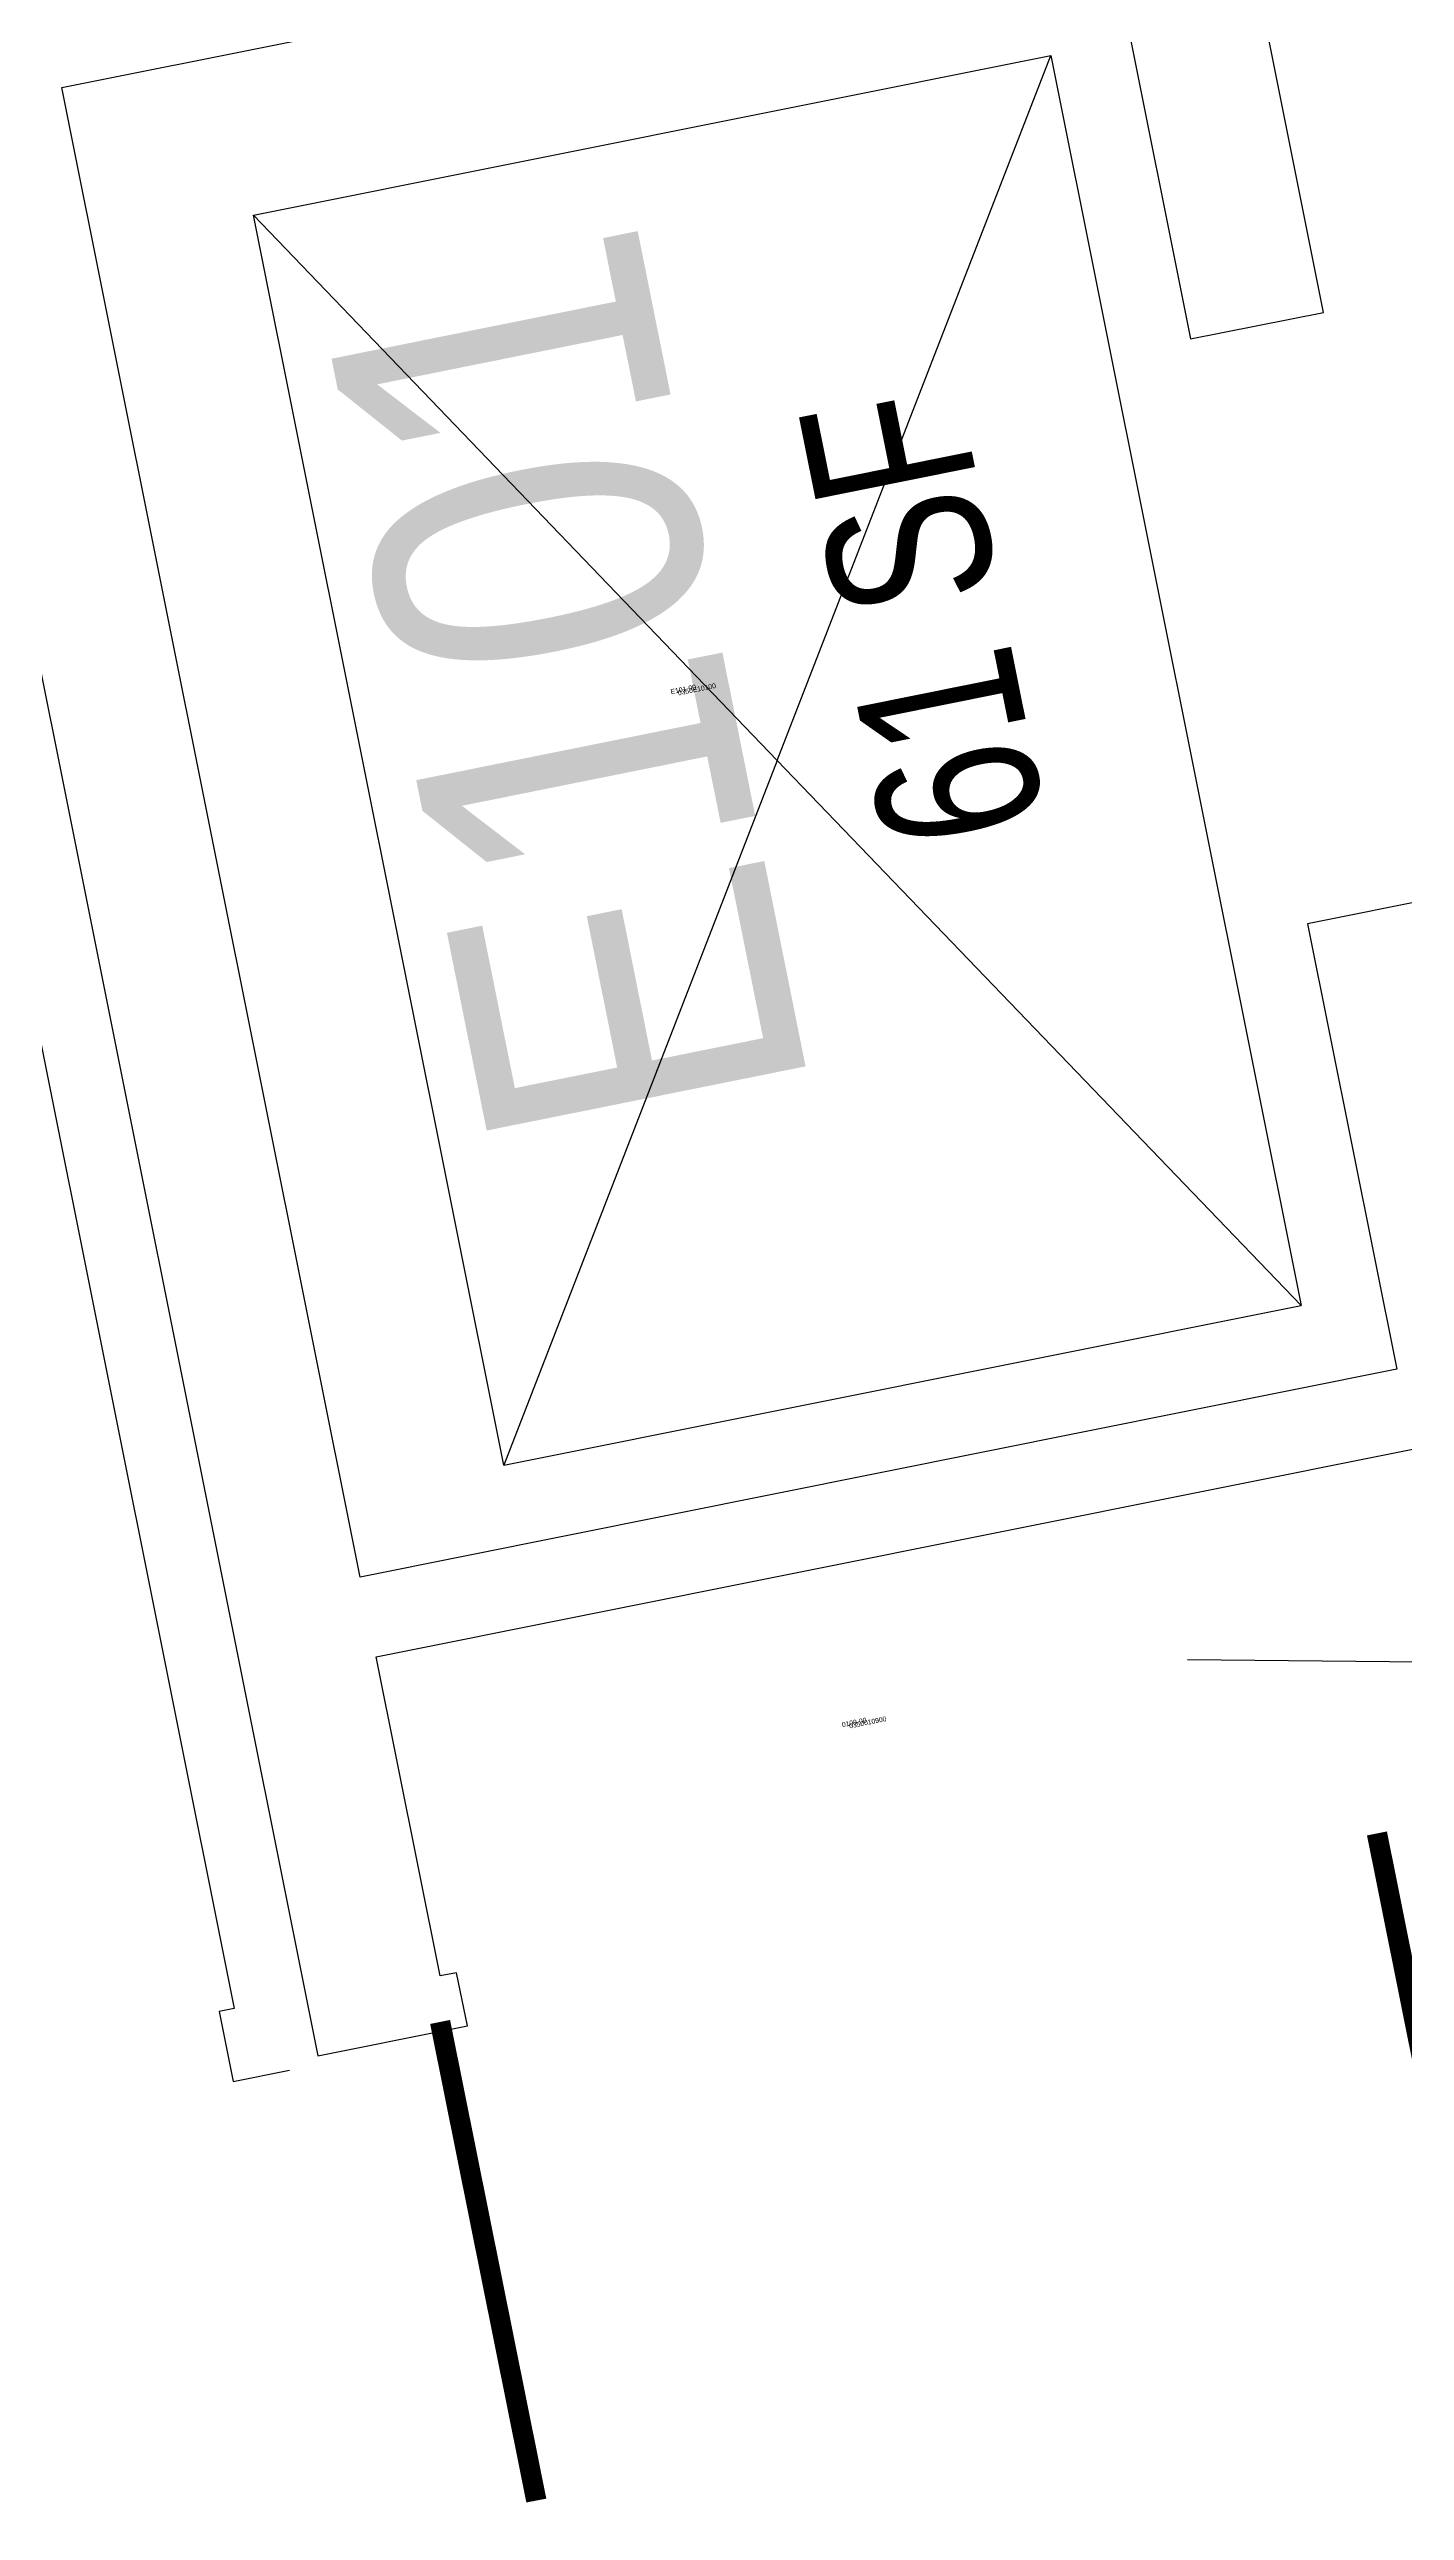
# Model space of a CAD drawing. Header units: inches. Extents: x 69200890 to 69205124, y 27678531 to 27681974.
# Drawn here: x 69202051.5 to 69202151.5, y 27679732.1 to 27679913.6 of the extents above; entities that cross this region are included whole.
import ezdxf
from ezdxf.enums import TextEntityAlignment as Align

# ---------------------------------------------------------------- set-up
doc = ezdxf.new("R2010")
doc.units = ezdxf.units.IN
doc.header["$LTSCALE"] = 10
doc.header["$MEASUREMENT"] = 0
for name, color, linetype in [('A-DOOR', 2, 'CONTINUOUS'), ('A-FLOR', 3, 'CONTINUOUS'), ('A-IDEN-RNUM', 7, 'CONTINUOUS'), ('A-IDEN-SNUM', 4, 'CONTINUOUS'), ('A-IDEN-VNUM', 4, 'CONTINUOUS'), ('A-WALL', 5, 'CONTINUOUS'), ('AREA-TEXT', 3, 'CONTINUOUS')]:
    doc.layers.add(name, color=color, linetype=linetype)
doc.styles.add('CP_AREA', font='arial.ttf', dxfattribs={"height": 15})
doc.styles.add('CP_ROOMSNUMBER', font='arial.ttf', dxfattribs={"height": 1})
doc.styles.add('CP_ROOMVNUMBER', font='arial.ttf', dxfattribs={"width": 0.85, "height": 0.075})

msp = doc.modelspace()

# ---------------------------------------------------------------- linework, layer by layer
at = {"layer": 'A-DOOR'}
for points in [[(69202149.45, 27679782.03, 1.5, 1.5, 0), (69202156.54, 27679746.73, 0, 0, 0), (69202155.81, 27679746.59, 0, 0, -0.414214), (69202114.59, 27679776.55, 0, 0, -0.414214)], [(69202080.33, 27679768.13, 1.5, 1.5, 0), (69202087.43, 27679732.84, 0, 0, 0), (69202088.16, 27679732.98, 0, 0, 0.414214), (69202114.59, 27679776.55, 0, 0, 0.414214)]]:
    msp.add_lwpolyline(points, format="xyseb", dxfattribs=at)
at = {"layer": 'A-FLOR', "lineweight": -3}
for p, q in [((69202066.56, 27679901.34), (69202125.39, 27679913.13)), ((69202105.2, 27679861.15), (69202125.39, 27679913.13)), ((69202125.39, 27679913.13), (69202143.85, 27679820.96)), ((69202085.02, 27679809.17), (69202066.56, 27679901.34)), ((69202066.56, 27679901.34), (69202105.2, 27679861.15)), ((69202105.2, 27679861.15), (69202085.02, 27679809.17)), ((69202143.85, 27679820.96), (69202105.2, 27679861.15)), ((69202085.02, 27679809.17), (69202143.85, 27679820.96))]:
    msp.add_line(p, q, dxfattribs=at)
at = {"layer": 'A-IDEN-VNUM'}
msp.add_line((69202198.03, 27679794.21), (69202135.48, 27679794.84), dxfattribs=at)
at = {"layer": 'A-WALL'}
for p, q in [((69202019.84, 27680022.53), (69202071.31, 27679765.63)), ((69202145.5, 27679894.18), (69202130.48, 27679969.19)), ((69202052.43, 27679910.75), (69202128.91, 27679926.07)), ((69202128.91, 27679926.07), (69202135.7, 27679892.22)), ((69202074.43, 27679800.93), (69202052.43, 27679910.75)), ((69202135.7, 27679892.22), (69202145.5, 27679894.18)), ((69202154.14, 27679851.07), (69202144.33, 27679849.1)), ((69202144.33, 27679849.1), (69202150.91, 27679816.26)), ((69202150.91, 27679816.26), (69202074.43, 27679800.93)), ((69202075.61, 27679795.05), (69202152.09, 27679810.37)), ((69202080.33, 27679771.52), (69202075.61, 27679795.05)), ((69202081.55, 27679771.76), (69202080.33, 27679771.52)), ((69202082.34, 27679767.84), (69202081.55, 27679771.76)), ((69202071.31, 27679765.63), (69202081.11, 27679767.6)), ((69202081.11, 27679767.6), (69202082.34, 27679767.84))]:
    msp.add_line(p, q, dxfattribs=at)
at = {"layer": 'A-WALL', "lineweight": 25}
for p, q in [((69202050.54, 27679841.91), (69202065.13, 27679769.11)), ((69202065.13, 27679769.11), (69202064.03, 27679768.89)), ((69202064.03, 27679768.89), (69202065.06, 27679763.74)), ((69202065.06, 27679763.74), (69202069.22, 27679764.58))]:
    msp.add_line(p, q, dxfattribs=at)

# ---------------------------------------------------------------- texts
at = {"layer": 'A-IDEN-RNUM', "style": 'CP_ROOMSNUMBER'}
for s, p in [('E101-00', (69202098.27, 27679866.39)), ('0109-00', (69202110.88, 27679790.22))]:
    msp.add_text(s, height=0.36, rotation=11.369, dxfattribs=at).set_placement(p, align=Align.MIDDLE)
at = {"layer": 'A-IDEN-SNUM', "style": 'CP_ROOMSNUMBER'}
for s, p in [('0350E10100', (69202099.27, 27679866.39)), ('0350010900', (69202111.88, 27679790.22))]:
    msp.add_text(s, height=0.36, rotation=11.369, dxfattribs=at).set_placement(p, align=Align.MIDDLE)
at = {"layer": 'A-IDEN-VNUM', "style": 'CP_ROOMVNUMBER', "width": 0.85}
msp.add_text('E101', height=24, rotation=101.369, dxfattribs=at).set_placement((69202089.43, 27679866.55), align=Align.MIDDLE_CENTER)
at = {"layer": 'AREA-TEXT', "style": 'CP_AREA', "width": 0.75}
msp.add_text('61 SF', height=12, rotation=101.37, dxfattribs=at).set_placement((69202115.9, 27679871.67), align=Align.MIDDLE_CENTER)

doc.saveas('drawing.dxf')
